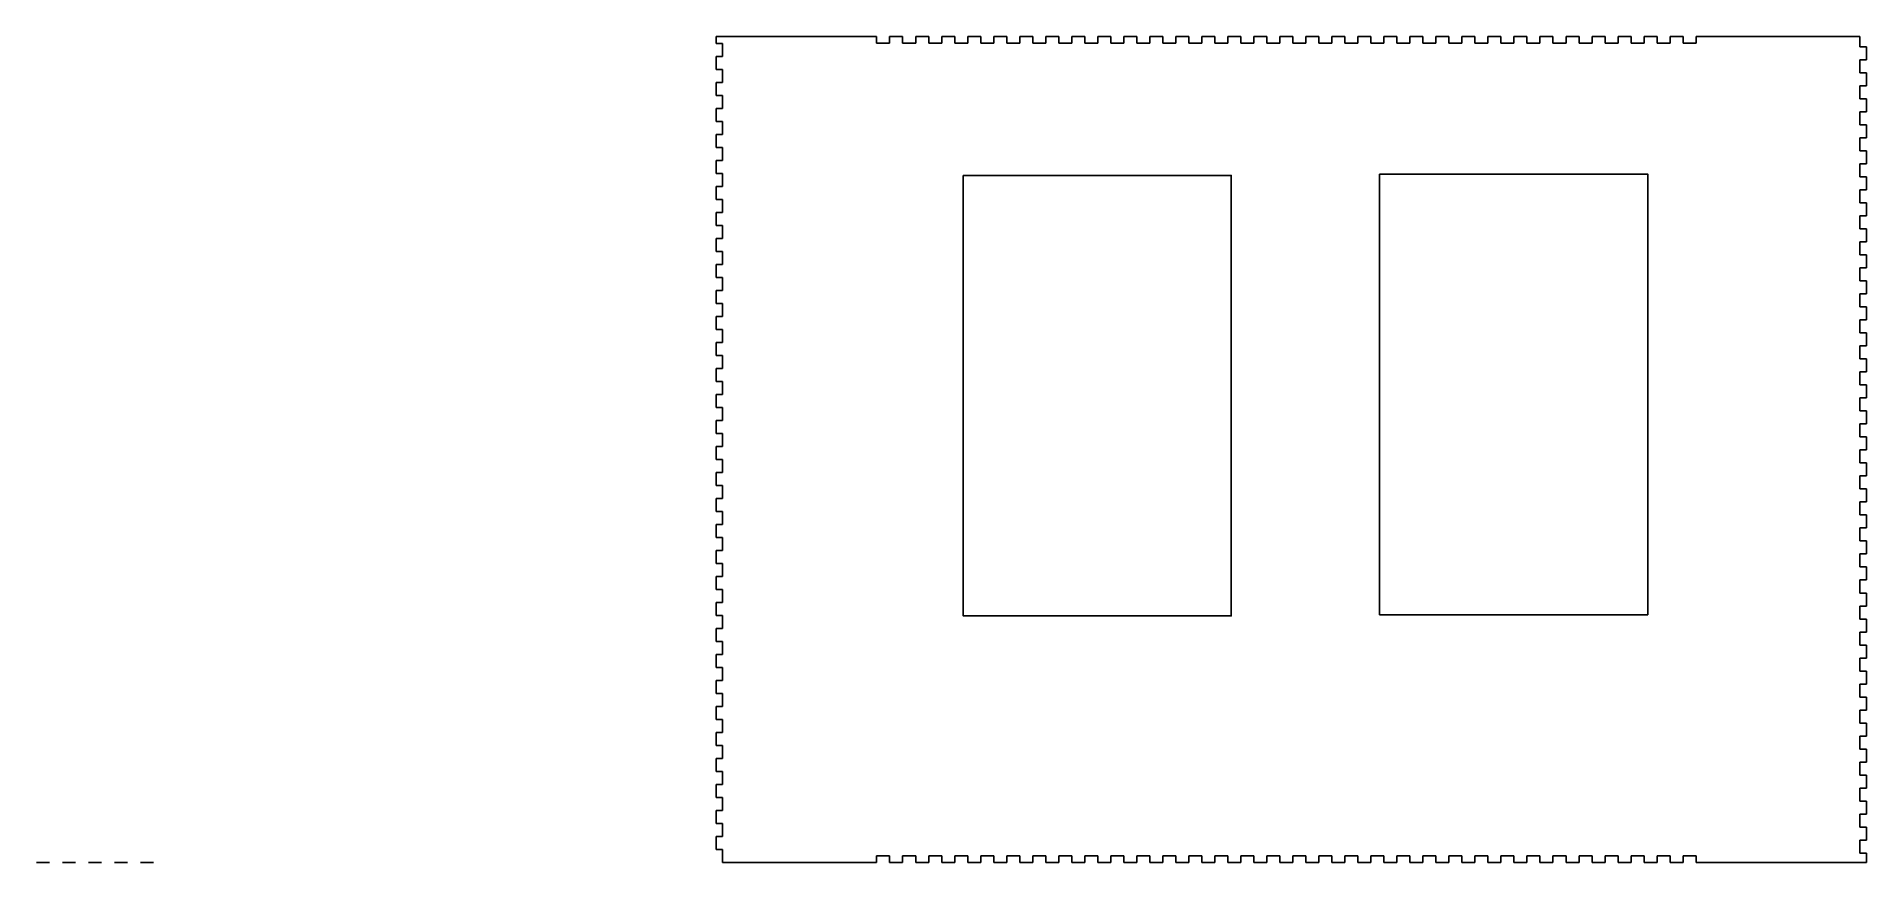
# Model space of a CAD drawing. Header units: inches. Extents: x 47 to 892, y 14 to 395.
import ezdxf

# ---------------------------------------------------------------- set-up
doc = ezdxf.new("R2010")
doc.units = ezdxf.units.IN
doc.header["$MEASUREMENT"] = 0
doc.layers.add('SIDE_outsideCutPath', color=7, linetype='Continuous')

msp = doc.modelspace()

# ---------------------------------------------------------------- linework, layer by layer
for p, q in [((885.77, 394.89), (888.51, 394.89)), ((888.51, 393.83), (888.51, 394.89)), ((891.51, 18.18), (891.51, 13.89)), ((885.77, 13.89), (891.51, 13.89))]:
    msp.add_line(p, q)
at = {"linetype": 'Continuous'}
for points in [[(474.86, 330.87), (598.53, 330.87), (598.53, 127.6), (474.86, 127.6)], [(666.95, 331.42), (790.62, 331.42), (790.62, 128.14), (666.95, 128.14)]]:
    msp.add_lwpolyline(points, close=True, dxfattribs=at)
at = {"layer": 'SIDE_outsideCutPath'}
for p, q in [((362.11, 394.89), (360.87, 394.89)), ((360.87, 391.77), (360.87, 394.89)), ((363.87, 391.77), (360.87, 391.77)), ((416.28, 394.89), (362.11, 394.89)), ((363.87, 385.77), (363.87, 391.77)), ((428.94, 394.89), (416.28, 394.89)), ((434.94, 394.89), (428.94, 394.89)), ((434.94, 391.89), (434.94, 394.89)), ((440.94, 391.89), (434.94, 391.89)), ((446.94, 394.89), (440.94, 394.89)), ((440.94, 394.89), (440.94, 391.89)), ((446.94, 391.89), (446.94, 394.89)), ((452.94, 391.89), (446.94, 391.89)), ((458.94, 394.89), (452.94, 394.89)), ((452.94, 394.89), (452.94, 391.89)), ((458.94, 391.89), (458.94, 394.89)), ((464.94, 391.89), (458.94, 391.89)), ((470.94, 394.89), (464.94, 394.89)), ((464.94, 394.89), (464.94, 391.89)), ((470.94, 391.89), (470.94, 394.89)), ((476.94, 391.89), (470.94, 391.89)), ((482.94, 394.89), (476.94, 394.89)), ((476.94, 394.89), (476.94, 391.89)), ((482.94, 391.89), (482.94, 394.89)), ((488.94, 391.89), (482.94, 391.89)), ((494.94, 394.89), (488.94, 394.89)), ((488.94, 394.89), (488.94, 391.89)), ((494.94, 391.89), (494.94, 394.89)), ((500.94, 391.89), (494.94, 391.89)), ((506.94, 394.89), (500.94, 394.89)), ((500.94, 394.89), (500.94, 391.89)), ((506.94, 391.89), (506.94, 394.89)), ((512.94, 391.89), (506.94, 391.89)), ((518.94, 394.89), (512.94, 394.89)), ((512.94, 394.89), (512.94, 391.89)), ((518.94, 391.89), (518.94, 394.89)), ((524.94, 391.89), (518.94, 391.89)), ((530.94, 394.89), (524.94, 394.89)), ((524.94, 394.89), (524.94, 391.89)), ((530.94, 391.89), (530.94, 394.89)), ((536.94, 391.89), (530.94, 391.89)), ((542.94, 394.89), (536.94, 394.89)), ((536.94, 394.89), (536.94, 391.89)), ((542.94, 391.89), (542.94, 394.89)), ((548.94, 391.89), (542.94, 391.89)), ((554.94, 394.89), (548.94, 394.89)), ((548.94, 394.89), (548.94, 391.89)), ((554.94, 391.89), (554.94, 394.89)), ((560.94, 391.89), (554.94, 391.89)), ((566.94, 394.89), (560.94, 394.89)), ((560.94, 394.89), (560.94, 391.89)), ((566.94, 391.89), (566.94, 394.89)), ((572.94, 391.89), (566.94, 391.89)), ((578.94, 394.89), (572.94, 394.89)), ((572.94, 394.89), (572.94, 391.89)), ((578.94, 391.89), (578.94, 394.89)), ((584.94, 391.89), (578.94, 391.89)), ((590.94, 394.89), (584.94, 394.89)), ((584.94, 394.89), (584.94, 391.89)), ((590.94, 391.89), (590.94, 394.89)), ((596.94, 391.89), (590.94, 391.89)), ((602.94, 394.89), (596.94, 394.89)), ((596.94, 394.89), (596.94, 391.89)), ((602.94, 391.89), (602.94, 394.89)), ((608.94, 391.89), (602.94, 391.89)), ((614.94, 394.89), (608.94, 394.89)), ((608.94, 394.89), (608.94, 391.89)), ((614.94, 391.89), (614.94, 394.89)), ((620.94, 391.89), (614.94, 391.89)), ((626.94, 394.89), (620.94, 394.89)), ((620.94, 394.89), (620.94, 391.89)), ((626.94, 391.89), (626.94, 394.89)), ((632.94, 391.89), (626.94, 391.89)), ((638.94, 394.89), (632.94, 394.89)), ((632.94, 394.89), (632.94, 391.89)), ((638.94, 391.89), (638.94, 394.89)), ((644.94, 391.89), (638.94, 391.89)), ((650.94, 394.89), (644.94, 394.89)), ((644.94, 394.89), (644.94, 391.89)), ((650.94, 391.89), (650.94, 394.89)), ((656.94, 391.89), (650.94, 391.89)), ((662.94, 394.89), (656.94, 394.89)), ((656.94, 394.89), (656.94, 391.89)), ((662.94, 391.89), (662.94, 394.89)), ((668.94, 391.89), (662.94, 391.89)), ((674.94, 394.89), (668.94, 394.89)), ((668.94, 394.89), (668.94, 391.89)), ((674.94, 391.89), (674.94, 394.89)), ((680.94, 391.89), (674.94, 391.89)), ((686.94, 394.89), (680.94, 394.89)), ((680.94, 394.89), (680.94, 391.89)), ((686.94, 391.89), (686.94, 394.89)), ((692.94, 391.89), (686.94, 391.89)), ((698.94, 394.89), (692.94, 394.89)), ((692.94, 394.89), (692.94, 391.89)), ((698.94, 391.89), (698.94, 394.89)), ((704.94, 391.89), (698.94, 391.89)), ((710.94, 394.89), (704.94, 394.89)), ((704.94, 394.89), (704.94, 391.89)), ((710.94, 391.89), (710.94, 394.89)), ((716.94, 391.89), (710.94, 391.89)), ((722.94, 394.89), (716.94, 394.89)), ((716.94, 394.89), (716.94, 391.89)), ((722.94, 391.89), (722.94, 394.89)), ((728.94, 391.89), (722.94, 391.89)), ((734.94, 394.89), (728.94, 394.89)), ((728.94, 394.89), (728.94, 391.89)), ((734.94, 391.89), (734.94, 394.89)), ((740.94, 391.89), (734.94, 391.89)), ((746.94, 394.89), (740.94, 394.89)), ((740.94, 394.89), (740.94, 391.89)), ((746.94, 391.89), (746.94, 394.89)), ((752.94, 391.89), (746.94, 391.89)), ((758.94, 394.89), (752.94, 394.89)), ((752.94, 394.89), (752.94, 391.89)), ((758.94, 391.89), (758.94, 394.89)), ((764.94, 391.89), (758.94, 391.89)), ((770.94, 394.89), (764.94, 394.89)), ((764.94, 394.89), (764.94, 391.89)), ((770.94, 391.89), (770.94, 394.89)), ((776.94, 391.89), (770.94, 391.89)), ((782.94, 394.89), (776.94, 394.89)), ((776.94, 394.89), (776.94, 391.89)), ((782.94, 391.89), (782.94, 394.89)), ((788.94, 391.89), (782.94, 391.89)), ((794.94, 394.89), (788.94, 394.89)), ((788.94, 394.89), (788.94, 391.89)), ((794.94, 391.89), (794.94, 394.89)), ((800.94, 391.89), (794.94, 391.89)), ((806.94, 394.89), (800.94, 394.89)), ((800.94, 394.89), (800.94, 391.89)), ((806.94, 391.89), (806.94, 394.89)), ((812.94, 391.89), (806.94, 391.89)), ((831.61, 394.89), (812.94, 394.89)), ((812.94, 394.89), (812.94, 391.89)), ((885.77, 394.89), (831.61, 394.89)), ((888.51, 393.83), (888.51, 390.18)), ((888.51, 390.18), (891.51, 390.18)), ((891.51, 390.18), (891.51, 384.18)), ((360.87, 379.77), (360.87, 385.77)), ((360.87, 385.77), (363.87, 385.77)), ((891.51, 384.18), (888.51, 384.18)), ((888.51, 384.18), (888.51, 378.18)), ((363.87, 379.77), (360.87, 379.77)), ((360.87, 367.77), (360.87, 373.77)), ((360.87, 373.77), (363.87, 373.77)), ((363.87, 373.77), (363.87, 379.77)), ((888.51, 378.18), (891.51, 378.18)), ((891.51, 372.18), (888.51, 372.18)), ((888.51, 372.18), (888.51, 366.18)), ((891.51, 378.18), (891.51, 372.18)), ((363.87, 367.77), (360.87, 367.77)), ((363.87, 361.77), (363.87, 367.77)), ((888.51, 366.18), (891.51, 366.18)), ((891.51, 366.18), (891.51, 360.18)), ((360.87, 355.77), (360.87, 361.77)), ((360.87, 361.77), (363.87, 361.77)), ((363.87, 355.77), (360.87, 355.77)), ((363.87, 349.77), (363.87, 355.77)), ((891.51, 360.18), (888.51, 360.18)), ((888.51, 360.18), (888.51, 354.18)), ((360.87, 343.77), (360.87, 349.77)), ((360.87, 349.77), (363.87, 349.77)), ((888.51, 354.18), (891.51, 354.18)), ((891.51, 348.18), (888.51, 348.18)), ((888.51, 348.18), (888.51, 342.18)), ((891.51, 354.18), (891.51, 348.18)), ((363.87, 343.77), (360.87, 343.77)), ((360.87, 331.77), (360.87, 337.77)), ((360.87, 337.77), (363.87, 337.77)), ((363.87, 337.77), (363.87, 343.77)), ((888.51, 342.18), (891.51, 342.18)), ((891.51, 342.18), (891.51, 336.18)), ((363.87, 331.77), (360.87, 331.77)), ((363.87, 325.77), (363.87, 331.77)), ((891.51, 336.18), (888.51, 336.18)), ((888.51, 336.18), (888.51, 330.18)), ((888.51, 330.18), (891.51, 330.18)), ((891.51, 330.18), (891.51, 324.18)), ((360.87, 319.77), (360.87, 325.77)), ((360.87, 325.77), (363.87, 325.77)), ((891.51, 324.18), (888.51, 324.18)), ((888.51, 324.18), (888.51, 318.18)), ((363.87, 319.77), (360.87, 319.77)), ((360.87, 307.77), (360.87, 313.77)), ((360.87, 313.77), (363.87, 313.77)), ((363.87, 313.77), (363.87, 319.77)), ((888.51, 318.18), (891.51, 318.18)), ((891.51, 318.18), (891.51, 312.18)), ((363.87, 307.77), (360.87, 307.77)), ((363.87, 301.77), (363.87, 307.77)), ((891.51, 312.18), (888.51, 312.18)), ((888.51, 312.18), (888.51, 306.18)), ((888.51, 306.18), (891.51, 306.18)), ((891.51, 306.18), (891.51, 300.18)), ((360.87, 295.77), (360.87, 301.77)), ((360.87, 301.77), (363.87, 301.77)), ((363.87, 295.77), (360.87, 295.77)), ((363.87, 289.77), (363.87, 295.77)), ((891.51, 300.18), (888.51, 300.18)), ((888.51, 300.18), (888.51, 294.18)), ((360.87, 283.77), (360.87, 289.77)), ((360.87, 289.77), (363.87, 289.77)), ((888.51, 294.18), (891.51, 294.18)), ((891.51, 288.18), (888.51, 288.18)), ((888.51, 288.18), (888.51, 282.18)), ((891.51, 294.18), (891.51, 288.18)), ((363.87, 283.77), (360.87, 283.77)), ((363.87, 277.77), (363.87, 283.77)), ((888.51, 282.18), (891.51, 282.18)), ((891.51, 282.18), (891.51, 276.18)), ((360.87, 271.77), (360.87, 277.77)), ((360.87, 277.77), (363.87, 277.77)), ((363.87, 271.77), (360.87, 271.77)), ((363.87, 265.77), (363.87, 271.77)), ((891.51, 276.18), (888.51, 276.18)), ((888.51, 276.18), (888.51, 270.18)), ((888.51, 270.18), (891.51, 270.18)), ((891.51, 270.18), (891.51, 264.18)), ((360.87, 259.77), (360.87, 265.77)), ((360.87, 265.77), (363.87, 265.77)), ((891.51, 264.18), (888.51, 264.18)), ((888.51, 264.18), (888.51, 258.18)), ((363.87, 259.77), (360.87, 259.77)), ((360.87, 247.77), (360.87, 253.77)), ((360.87, 253.77), (363.87, 253.77)), ((363.87, 253.77), (363.87, 259.77)), ((888.51, 258.18), (891.51, 258.18)), ((891.51, 258.18), (891.51, 252.18)), ((363.87, 247.77), (360.87, 247.77)), ((363.87, 241.77), (363.87, 247.77)), ((891.51, 252.18), (888.51, 252.18)), ((888.51, 252.18), (888.51, 246.18)), ((888.51, 246.18), (891.51, 246.18)), ((891.51, 246.18), (891.51, 240.18)), ((360.87, 235.77), (360.87, 241.77)), ((360.87, 241.77), (363.87, 241.77)), ((891.51, 240.18), (888.51, 240.18)), ((888.51, 240.18), (888.51, 234.18)), ((363.87, 235.77), (360.87, 235.77)), ((360.87, 223.77), (360.87, 229.77)), ((360.87, 229.77), (363.87, 229.77)), ((363.87, 229.77), (363.87, 235.77)), ((888.51, 234.18), (891.51, 234.18)), ((891.51, 228.18), (888.51, 228.18)), ((888.51, 228.18), (888.51, 222.18)), ((891.51, 234.18), (891.51, 228.18)), ((363.87, 223.77), (360.87, 223.77)), ((363.87, 217.77), (363.87, 223.77)), ((888.51, 222.18), (891.51, 222.18)), ((891.51, 222.18), (891.51, 216.18)), ((360.87, 211.77), (360.87, 217.77)), ((360.87, 217.77), (363.87, 217.77)), ((363.87, 211.77), (360.87, 211.77)), ((363.87, 205.77), (363.87, 211.77)), ((891.51, 216.18), (888.51, 216.18)), ((888.51, 216.18), (888.51, 210.18)), ((360.87, 199.77), (360.87, 205.77)), ((360.87, 205.77), (363.87, 205.77)), ((888.51, 210.18), (891.51, 210.18)), ((891.51, 204.18), (888.51, 204.18)), ((888.51, 204.18), (888.51, 198.18)), ((891.51, 210.18), (891.51, 204.18)), ((363.87, 199.77), (360.87, 199.77)), ((363.87, 193.77), (363.87, 199.77)), ((888.51, 198.18), (891.51, 198.18)), ((891.51, 198.18), (891.51, 192.18)), ((360.87, 187.77), (360.87, 193.77)), ((360.87, 193.77), (363.87, 193.77)), ((363.87, 187.77), (360.87, 187.77)), ((363.87, 181.77), (363.87, 187.77)), ((891.51, 192.18), (888.51, 192.18)), ((888.51, 192.18), (888.51, 186.18)), ((888.51, 186.18), (891.51, 186.18)), ((891.51, 186.18), (891.51, 180.18)), ((360.87, 175.77), (360.87, 181.77)), ((360.87, 181.77), (363.87, 181.77)), ((891.51, 180.18), (888.51, 180.18)), ((888.51, 180.18), (888.51, 174.18)), ((363.87, 175.77), (360.87, 175.77)), ((360.87, 163.77), (360.87, 169.77)), ((360.87, 169.77), (363.87, 169.77)), ((363.87, 169.77), (363.87, 175.77)), ((888.51, 174.18), (891.51, 174.18)), ((891.51, 174.18), (891.51, 168.18)), ((363.87, 163.77), (360.87, 163.77)), ((363.87, 157.77), (363.87, 163.77)), ((891.51, 168.18), (888.51, 168.18)), ((888.51, 168.18), (888.51, 162.18)), ((888.51, 162.18), (891.51, 162.18)), ((891.51, 162.18), (891.51, 156.18)), ((360.87, 151.77), (360.87, 157.77)), ((360.87, 157.77), (363.87, 157.77)), ((891.51, 156.18), (888.51, 156.18)), ((888.51, 156.18), (888.51, 150.18)), ((363.87, 151.77), (360.87, 151.77)), ((360.87, 139.77), (360.87, 145.77)), ((360.87, 145.77), (363.87, 145.77)), ((363.87, 145.77), (363.87, 151.77)), ((888.51, 150.18), (891.51, 150.18)), ((891.51, 144.18), (888.51, 144.18)), ((888.51, 144.18), (888.51, 138.18)), ((891.51, 150.18), (891.51, 144.18)), ((363.87, 139.77), (360.87, 139.77)), ((363.87, 133.77), (363.87, 139.77)), ((888.51, 138.18), (891.51, 138.18)), ((891.51, 138.18), (891.51, 132.18)), ((360.87, 127.77), (360.87, 133.77)), ((360.87, 133.77), (363.87, 133.77)), ((363.87, 127.77), (360.87, 127.77)), ((363.87, 121.77), (363.87, 127.77)), ((891.51, 132.18), (888.51, 132.18)), ((888.51, 132.18), (888.51, 126.18)), ((360.87, 115.77), (360.87, 121.77)), ((360.87, 121.77), (363.87, 121.77)), ((888.51, 126.18), (891.51, 126.18)), ((891.51, 120.18), (888.51, 120.18)), ((888.51, 120.18), (888.51, 114.18)), ((891.51, 126.18), (891.51, 120.18)), ((363.87, 115.77), (360.87, 115.77)), ((360.87, 103.77), (360.87, 109.77)), ((360.87, 109.77), (363.87, 109.77)), ((363.87, 109.77), (363.87, 115.77)), ((888.51, 114.18), (891.51, 114.18)), ((891.51, 114.18), (891.51, 108.18)), ((363.87, 103.77), (360.87, 103.77)), ((363.87, 97.77), (363.87, 103.77)), ((891.51, 108.18), (888.51, 108.18)), ((888.51, 108.18), (888.51, 102.18)), ((888.51, 102.18), (891.51, 102.18)), ((891.51, 102.18), (891.51, 96.18)), ((360.87, 91.77), (360.87, 97.77)), ((360.87, 97.77), (363.87, 97.77)), ((891.51, 96.18), (888.51, 96.18)), ((888.51, 96.18), (888.51, 90.18)), ((363.87, 91.77), (360.87, 91.77)), ((360.87, 79.77), (360.87, 85.77)), ((360.87, 85.77), (363.87, 85.77)), ((363.87, 85.77), (363.87, 91.77)), ((888.51, 90.18), (891.51, 90.18)), ((891.51, 90.18), (891.51, 84.18)), ((363.87, 79.77), (360.87, 79.77)), ((363.87, 73.77), (363.87, 79.77)), ((891.51, 84.18), (888.51, 84.18)), ((888.51, 84.18), (888.51, 78.18)), ((888.51, 78.18), (891.51, 78.18)), ((891.51, 78.18), (891.51, 72.18)), ((360.87, 67.77), (360.87, 73.77)), ((360.87, 73.77), (363.87, 73.77)), ((363.87, 67.77), (360.87, 67.77)), ((363.87, 61.77), (363.87, 67.77)), ((891.51, 72.18), (888.51, 72.18)), ((888.51, 72.18), (888.51, 66.18)), ((360.87, 55.77), (360.87, 61.77)), ((360.87, 61.77), (363.87, 61.77)), ((888.51, 66.18), (891.51, 66.18)), ((891.51, 60.18), (888.51, 60.18)), ((888.51, 60.18), (888.51, 54.18)), ((891.51, 66.18), (891.51, 60.18)), ((363.87, 55.77), (360.87, 55.77)), ((363.87, 49.77), (363.87, 55.77)), ((888.51, 54.18), (891.51, 54.18)), ((891.51, 54.18), (891.51, 48.18)), ((360.87, 43.77), (360.87, 49.77)), ((360.87, 49.77), (363.87, 49.77)), ((363.87, 43.77), (360.87, 43.77)), ((363.87, 37.77), (363.87, 43.77)), ((891.51, 48.18), (888.51, 48.18)), ((888.51, 48.18), (888.51, 42.18)), ((360.87, 31.77), (360.87, 37.77)), ((360.87, 37.77), (363.87, 37.77)), ((888.51, 42.18), (891.51, 42.18)), ((891.51, 36.18), (888.51, 36.18)), ((888.51, 36.18), (888.51, 30.18)), ((891.51, 42.18), (891.51, 36.18)), ((363.87, 31.77), (360.87, 31.77)), ((360.87, 19.77), (360.87, 25.77)), ((360.87, 25.77), (363.87, 25.77)), ((363.87, 25.77), (363.87, 31.77)), ((888.51, 30.18), (891.51, 30.18)), ((891.51, 30.18), (891.51, 24.18)), ((363.87, 19.77), (360.87, 19.77)), ((363.87, 13.89), (363.87, 19.77)), ((434.94, 13.89), (434.94, 16.89)), ((434.94, 16.89), (440.94, 16.89)), ((440.94, 16.89), (440.94, 13.89)), ((446.94, 13.89), (446.94, 16.89)), ((446.94, 16.89), (452.94, 16.89)), ((452.94, 16.89), (452.94, 13.89)), ((458.94, 13.89), (458.94, 16.89)), ((458.94, 16.89), (464.94, 16.89)), ((464.94, 16.89), (464.94, 13.89)), ((470.94, 13.89), (470.94, 16.89)), ((470.94, 16.89), (476.94, 16.89)), ((476.94, 16.89), (476.94, 13.89)), ((482.94, 13.89), (482.94, 16.89)), ((482.94, 16.89), (488.94, 16.89)), ((488.94, 16.89), (488.94, 13.89)), ((494.94, 13.89), (494.94, 16.89)), ((494.94, 16.89), (500.94, 16.89)), ((500.94, 16.89), (500.94, 13.89)), ((506.94, 13.89), (506.94, 16.89)), ((506.94, 16.89), (512.94, 16.89)), ((512.94, 16.89), (512.94, 13.89)), ((518.94, 13.89), (518.94, 16.89)), ((518.94, 16.89), (524.94, 16.89)), ((524.94, 16.89), (524.94, 13.89)), ((530.94, 13.89), (530.94, 16.89)), ((530.94, 16.89), (536.94, 16.89)), ((536.94, 16.89), (536.94, 13.89)), ((542.94, 13.89), (542.94, 16.89)), ((542.94, 16.89), (548.94, 16.89)), ((548.94, 16.89), (548.94, 13.89)), ((554.94, 13.89), (554.94, 16.89)), ((554.94, 16.89), (560.94, 16.89)), ((560.94, 16.89), (560.94, 13.89)), ((566.94, 13.89), (566.94, 16.89)), ((566.94, 16.89), (572.94, 16.89)), ((572.94, 16.89), (572.94, 13.89)), ((578.94, 13.89), (578.94, 16.89)), ((578.94, 16.89), (584.94, 16.89)), ((584.94, 16.89), (584.94, 13.89)), ((590.94, 13.89), (590.94, 16.89)), ((590.94, 16.89), (596.94, 16.89)), ((596.94, 16.89), (596.94, 13.89)), ((602.94, 13.89), (602.94, 16.89)), ((602.94, 16.89), (608.94, 16.89)), ((608.94, 16.89), (608.94, 13.89)), ((614.94, 13.89), (614.94, 16.89)), ((614.94, 16.89), (620.94, 16.89)), ((620.94, 16.89), (620.94, 13.89)), ((626.94, 13.89), (626.94, 16.89)), ((626.94, 16.89), (632.94, 16.89)), ((632.94, 16.89), (632.94, 13.89)), ((638.94, 13.89), (638.94, 16.89)), ((638.94, 16.89), (644.94, 16.89)), ((644.94, 16.89), (644.94, 13.89)), ((650.94, 13.89), (650.94, 16.89)), ((650.94, 16.89), (656.94, 16.89)), ((656.94, 16.89), (656.94, 13.89)), ((662.94, 13.89), (662.94, 16.89)), ((662.94, 16.89), (668.94, 16.89)), ((668.94, 16.89), (668.94, 13.89)), ((674.94, 13.89), (674.94, 16.89)), ((674.94, 16.89), (680.94, 16.89)), ((680.94, 16.89), (680.94, 13.89)), ((686.94, 13.89), (686.94, 16.89)), ((686.94, 16.89), (692.94, 16.89)), ((692.94, 16.89), (692.94, 13.89)), ((698.94, 13.89), (698.94, 16.89)), ((698.94, 16.89), (704.94, 16.89)), ((704.94, 16.89), (704.94, 13.89)), ((710.94, 13.89), (710.94, 16.89)), ((710.94, 16.89), (716.94, 16.89)), ((716.94, 16.89), (716.94, 13.89)), ((722.94, 13.89), (722.94, 16.89)), ((722.94, 16.89), (728.94, 16.89)), ((728.94, 16.89), (728.94, 13.89)), ((734.94, 13.89), (734.94, 16.89)), ((734.94, 16.89), (740.94, 16.89)), ((740.94, 16.89), (740.94, 13.89)), ((746.94, 13.89), (746.94, 16.89)), ((746.94, 16.89), (752.94, 16.89)), ((752.94, 16.89), (752.94, 13.89)), ((758.94, 13.89), (758.94, 16.89)), ((758.94, 16.89), (764.94, 16.89)), ((764.94, 16.89), (764.94, 13.89)), ((770.94, 13.89), (770.94, 16.89)), ((770.94, 16.89), (776.94, 16.89)), ((776.94, 16.89), (776.94, 13.89)), ((782.94, 13.89), (782.94, 16.89)), ((782.94, 16.89), (788.94, 16.89)), ((788.94, 16.89), (788.94, 13.89)), ((794.94, 13.89), (794.94, 16.89)), ((794.94, 16.89), (800.94, 16.89)), ((800.94, 16.89), (800.94, 13.89)), ((806.94, 13.89), (806.94, 16.89)), ((806.94, 16.89), (812.94, 16.89)), ((812.94, 16.89), (812.94, 13.89)), ((891.51, 24.18), (888.51, 24.18)), ((888.51, 24.18), (888.51, 18.18)), ((888.51, 18.18), (891.51, 18.18)), ((47.42, 13.89), (53.42, 13.89)), ((59.42, 13.89), (65.42, 13.89)), ((71.42, 13.89), (77.42, 13.89)), ((83.42, 13.89), (89.42, 13.89)), ((95.42, 13.89), (101.42, 13.89)), ((363.87, 13.89), (416.28, 13.89)), ((416.28, 13.89), (434.94, 13.89)), ((440.94, 13.89), (446.94, 13.89)), ((452.94, 13.89), (458.94, 13.89)), ((464.94, 13.89), (470.94, 13.89)), ((476.94, 13.89), (482.94, 13.89)), ((488.94, 13.89), (494.94, 13.89)), ((500.94, 13.89), (506.94, 13.89)), ((512.94, 13.89), (518.94, 13.89)), ((524.94, 13.89), (530.94, 13.89)), ((536.94, 13.89), (542.94, 13.89)), ((548.94, 13.89), (554.94, 13.89)), ((560.94, 13.89), (566.94, 13.89)), ((572.94, 13.89), (578.94, 13.89)), ((584.94, 13.89), (590.94, 13.89)), ((596.94, 13.89), (602.94, 13.89)), ((608.94, 13.89), (614.94, 13.89)), ((620.94, 13.89), (626.94, 13.89)), ((632.94, 13.89), (638.94, 13.89)), ((644.94, 13.89), (650.94, 13.89)), ((656.94, 13.89), (662.94, 13.89)), ((668.94, 13.89), (674.94, 13.89)), ((680.94, 13.89), (686.94, 13.89)), ((692.94, 13.89), (698.94, 13.89)), ((704.94, 13.89), (710.94, 13.89)), ((716.94, 13.89), (722.94, 13.89)), ((728.94, 13.89), (734.94, 13.89)), ((740.94, 13.89), (746.94, 13.89)), ((752.94, 13.89), (758.94, 13.89)), ((764.94, 13.89), (770.94, 13.89)), ((776.94, 13.89), (782.94, 13.89)), ((788.94, 13.89), (794.94, 13.89)), ((800.94, 13.89), (806.94, 13.89)), ((812.94, 13.89), (818.94, 13.89)), ((818.94, 13.89), (831.61, 13.89)), ((831.61, 13.89), (885.77, 13.89))]:
    msp.add_line(p, q, dxfattribs=at)

doc.saveas('drawing.dxf')
